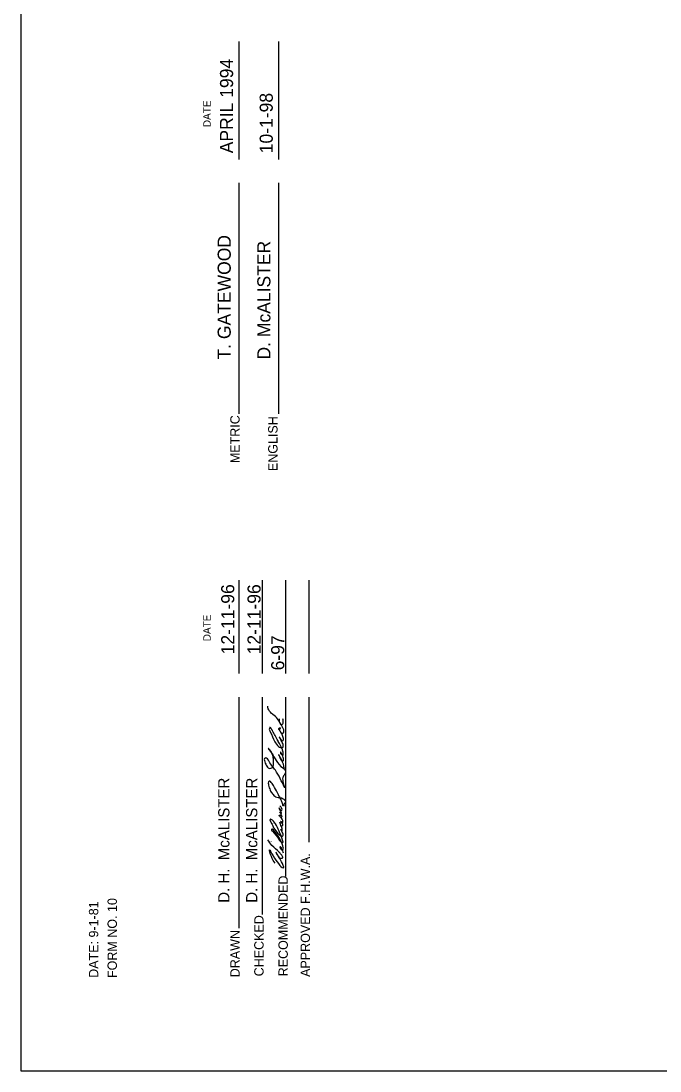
# Model space of a CAD drawing. Extents: x 1000 to 1036.3, y 1000 to 1022.
# Drawn here: x 1000 to 1006.83, y 1000 to 1011.23 of the extents above; entities that cross this region are included whole.
import ezdxf

# ---------------------------------------------------------------- set-up
doc = ezdxf.new("R2010")
doc.units = 0
doc.layers.add('Level 10', color=7, linetype='Continuous')
doc.layers.add('Level 15', color=7, linetype='Continuous')

msp = doc.modelspace()

# ---------------------------------------------------------------- linework, layer by layer
at = {"layer": 'Level 10'}
for p, q in [((1000, 1000), (1000, 1022)), ((1036, 1000), (1000, 1000))]:
    msp.add_line(p, q, dxfattribs=at)
at = {"layer": 'Level 15'}
for p, q in [((1002.331, 1009.744), (1002.331, 1011.005)), ((1002.755, 1009.744), (1002.755, 1011.005)), ((1002.331, 1007.024), (1002.331, 1009.494)), ((1002.755, 1007.024), (1002.755, 1009.494)), ((1002.331, 1004.248), (1002.331, 1005.248)), ((1002.581, 1004.248), (1002.581, 1005.248)), ((1002.831, 1004.248), (1002.831, 1005.248)), ((1003.081, 1004.248), (1003.081, 1005.248)), ((1002.331, 1001.528), (1002.331, 1003.998)), ((1002.581, 1001.673), (1002.581, 1003.998)), ((1002.831, 1002.081), (1002.831, 1003.998)), ((1003.081, 1002.448), (1003.081, 1003.998))]:
    msp.add_line(p, q, dxfattribs=at)
for points in [[(1002.814, 1003.24), (1002.784, 1003.329), (1002.754, 1003.382), (1002.767, 1003.351), (1002.784, 1003.321), (1002.802, 1003.315), (1002.802, 1003.351), (1002.781, 1003.399), (1002.772, 1003.413), (1002.775, 1003.396), (1002.788, 1003.38), (1002.801, 1003.378), (1002.803, 1003.396), (1002.794, 1003.438), (1002.75, 1003.524), (1002.746, 1003.532), (1002.69, 1003.636), (1002.674, 1003.662), (1002.665, 1003.67), (1002.655, 1003.661), (1002.663, 1003.627), (1002.713, 1003.52), (1002.752, 1003.47), (1002.772, 1003.457), (1002.787, 1003.455), (1002.801, 1003.462), (1002.801, 1003.489), (1002.782, 1003.533), (1002.761, 1003.571), (1002.782, 1003.537), (1002.801, 1003.532), (1002.805, 1003.542), (1002.795, 1003.587), (1002.778, 1003.621), (1002.757, 1003.652), (1002.758, 1003.667), (1002.772, 1003.667), (1002.764, 1003.654), (1002.77, 1003.629), (1002.776, 1003.618), (1002.798, 1003.61), (1002.81, 1003.626), (1002.805, 1003.656), (1002.776, 1003.71), (1002.693, 1003.811), (1002.688, 1003.814), (1002.649, 1003.861), (1002.639, 1003.883), (1002.638, 1003.9)], [(1002.814, 1003.24), (1002.784, 1003.329), (1002.754, 1003.382), (1002.767, 1003.351), (1002.784, 1003.321), (1002.802, 1003.315), (1002.802, 1003.351), (1002.781, 1003.399), (1002.772, 1003.413), (1002.775, 1003.396), (1002.788, 1003.38), (1002.801, 1003.378), (1002.803, 1003.396), (1002.794, 1003.438), (1002.75, 1003.524), (1002.746, 1003.532), (1002.69, 1003.636), (1002.674, 1003.662), (1002.665, 1003.67), (1002.655, 1003.661), (1002.663, 1003.627), (1002.713, 1003.52), (1002.752, 1003.47), (1002.772, 1003.457), (1002.787, 1003.455), (1002.801, 1003.462), (1002.801, 1003.489), (1002.782, 1003.533), (1002.761, 1003.571), (1002.782, 1003.537), (1002.801, 1003.532), (1002.805, 1003.542), (1002.795, 1003.587), (1002.778, 1003.621), (1002.757, 1003.652), (1002.758, 1003.667), (1002.772, 1003.667), (1002.764, 1003.654), (1002.77, 1003.629), (1002.776, 1003.618), (1002.798, 1003.61), (1002.81, 1003.626), (1002.805, 1003.656), (1002.776, 1003.71), (1002.693, 1003.811), (1002.688, 1003.814), (1002.649, 1003.861), (1002.639, 1003.883), (1002.638, 1003.9)], [(1002.76, 1003.765), (1002.769, 1003.712), (1002.781, 1003.702), (1002.793, 1003.703), (1002.802, 1003.719), (1002.799, 1003.766)], [(1002.76, 1003.765), (1002.769, 1003.712), (1002.781, 1003.702), (1002.793, 1003.703), (1002.802, 1003.719), (1002.799, 1003.766)], [(1002.816, 1003.03), (1002.77, 1003.128), (1002.719, 1003.215), (1002.652, 1003.308), (1002.613, 1003.347), (1002.604, 1003.342), (1002.603, 1003.319), (1002.622, 1003.269), (1002.636, 1003.247), (1002.65, 1003.237), (1002.672, 1003.236), (1002.687, 1003.245), (1002.7, 1003.296), (1002.699, 1003.336), (1002.687, 1003.385), (1002.685, 1003.391), (1002.668, 1003.423), (1002.642, 1003.448), (1002.655, 1003.431), (1002.715, 1003.339), (1002.779, 1003.257), (1002.828, 1003.198), (1002.818, 1003.171), (1002.799, 1003.138), (1002.803, 1003.08), (1002.816, 1003.028)], [(1002.816, 1003.03), (1002.77, 1003.128), (1002.719, 1003.215), (1002.652, 1003.308), (1002.613, 1003.347), (1002.604, 1003.342), (1002.603, 1003.319), (1002.622, 1003.269), (1002.636, 1003.247), (1002.65, 1003.237), (1002.672, 1003.236), (1002.687, 1003.245), (1002.7, 1003.296), (1002.699, 1003.336), (1002.687, 1003.385), (1002.685, 1003.391), (1002.668, 1003.423), (1002.642, 1003.448), (1002.655, 1003.431), (1002.715, 1003.339), (1002.779, 1003.257), (1002.828, 1003.198), (1002.818, 1003.171), (1002.799, 1003.138), (1002.803, 1003.08), (1002.816, 1003.028)], [(1002.802, 1002.83), (1002.793, 1002.869), (1002.776, 1002.906), (1002.73, 1002.994), (1002.684, 1003.074), (1002.651, 1003.099), (1002.643, 1003.078), (1002.647, 1003.055), (1002.663, 1003.002), (1002.688, 1002.964), (1002.722, 1002.932), (1002.775, 1002.921), (1002.81, 1002.905), (1002.826, 1002.871), (1002.819, 1002.862), (1002.814, 1002.858), (1002.808, 1002.83)], [(1002.802, 1002.83), (1002.793, 1002.869), (1002.776, 1002.906), (1002.73, 1002.994), (1002.684, 1003.074), (1002.651, 1003.099), (1002.643, 1003.078), (1002.647, 1003.055), (1002.663, 1003.002), (1002.688, 1002.964), (1002.722, 1002.932), (1002.775, 1002.921), (1002.81, 1002.905), (1002.826, 1002.871), (1002.819, 1002.862), (1002.814, 1002.858), (1002.808, 1002.83)], [(1002.807, 1002.327), (1002.787, 1002.378), (1002.774, 1002.396), (1002.769, 1002.398), (1002.794, 1002.364), (1002.803, 1002.37), (1002.803, 1002.389), (1002.777, 1002.462), (1002.729, 1002.539), (1002.686, 1002.584), (1002.681, 1002.586), (1002.679, 1002.577), (1002.688, 1002.563), (1002.756, 1002.477), (1002.781, 1002.448), (1002.799, 1002.443), (1002.793, 1002.477), (1002.791, 1002.483), (1002.759, 1002.564), (1002.719, 1002.644), (1002.673, 1002.69), (1002.666, 1002.691), (1002.661, 1002.685), (1002.667, 1002.666), (1002.712, 1002.581), (1002.76, 1002.525), (1002.786, 1002.51), (1002.795, 1002.511), (1002.799, 1002.515), (1002.792, 1002.553), (1002.777, 1002.583), (1002.778, 1002.579), (1002.787, 1002.567), (1002.792, 1002.581), (1002.777, 1002.626), (1002.765, 1002.66), (1002.786, 1002.618), (1002.796, 1002.623), (1002.791, 1002.652), (1002.783, 1002.663), (1002.775, 1002.668), (1002.792, 1002.651), (1002.798, 1002.677), (1002.763, 1002.726), (1002.76, 1002.735), (1002.769, 1002.736), (1002.791, 1002.713), (1002.782, 1002.741), (1002.78, 1002.746), (1002.765, 1002.768), (1002.785, 1002.752), (1002.775, 1002.777), (1002.759, 1002.813), (1002.772, 1002.789), (1002.785, 1002.785), (1002.791, 1002.794), (1002.782, 1002.819), (1002.765, 1002.835)], [(1002.807, 1002.327), (1002.787, 1002.378), (1002.774, 1002.396), (1002.769, 1002.398), (1002.794, 1002.364), (1002.803, 1002.37), (1002.803, 1002.389), (1002.777, 1002.462), (1002.729, 1002.539), (1002.686, 1002.584), (1002.681, 1002.586), (1002.679, 1002.577), (1002.688, 1002.563), (1002.756, 1002.477), (1002.781, 1002.448), (1002.799, 1002.443), (1002.793, 1002.477), (1002.791, 1002.483), (1002.759, 1002.564), (1002.719, 1002.644), (1002.673, 1002.69), (1002.666, 1002.691), (1002.661, 1002.685), (1002.667, 1002.666), (1002.712, 1002.581), (1002.76, 1002.525), (1002.786, 1002.51), (1002.795, 1002.511), (1002.799, 1002.515), (1002.792, 1002.553), (1002.777, 1002.583), (1002.778, 1002.579), (1002.787, 1002.567), (1002.792, 1002.581), (1002.777, 1002.626), (1002.765, 1002.66), (1002.786, 1002.618), (1002.796, 1002.623), (1002.791, 1002.652), (1002.783, 1002.663), (1002.775, 1002.668), (1002.792, 1002.651), (1002.798, 1002.677), (1002.763, 1002.726), (1002.76, 1002.735), (1002.769, 1002.736), (1002.791, 1002.713), (1002.782, 1002.741), (1002.78, 1002.746), (1002.765, 1002.768), (1002.785, 1002.752), (1002.775, 1002.777), (1002.759, 1002.813), (1002.772, 1002.789), (1002.785, 1002.785), (1002.791, 1002.794), (1002.782, 1002.819), (1002.765, 1002.835)], [(1002.716, 1002.221), (1002.676, 1002.292), (1002.656, 1002.366), (1002.695, 1002.299), (1002.751, 1002.22), (1002.792, 1002.177), (1002.81, 1002.174), (1002.804, 1002.198), (1002.766, 1002.27), (1002.723, 1002.34), (1002.749, 1002.296), (1002.783, 1002.275), (1002.797, 1002.279), (1002.787, 1002.307), (1002.763, 1002.335), (1002.759, 1002.34), (1002.682, 1002.41), (1002.637, 1002.473)], [(1002.716, 1002.221), (1002.676, 1002.292), (1002.656, 1002.366), (1002.695, 1002.299), (1002.751, 1002.22), (1002.792, 1002.177), (1002.81, 1002.174), (1002.804, 1002.198), (1002.766, 1002.27), (1002.723, 1002.34), (1002.749, 1002.296), (1002.783, 1002.275), (1002.797, 1002.279), (1002.787, 1002.307), (1002.763, 1002.335), (1002.759, 1002.34), (1002.682, 1002.41), (1002.637, 1002.473)]]:
    msp.add_spline(points, degree=3, dxfattribs=at)

# ---------------------------------------------------------------- texts
for s, height, rotation, p in [('APRIL 1994', 0.14, 90, (1002.267, 1009.811)), ('DATE', 0.08, 90, (1002.028, 1010.09)), ('10-1-98', 0.14, 90, (1002.691, 1009.811)), ('T. GATEWOOD', 0.14, 90, (1002.242, 1007.606)), ('D. McALISTER', 0.14, 90, (1002.666, 1007.606)), ('METRIC', 0.1, 90, (1002.337, 1006.498)), ('ENGLISH', 0.1, 90, (1002.742, 1006.413)), ('12-11-96', 0.14, 90, (1002.28, 1004.454)), ('12-11-96', 0.14, 90, (1002.561, 1004.454)), ('DATE', 0.08, 90, (1002.028, 1004.594)), ('6-97', 0.14, 90, (1002.814, 1004.283)), ('.', 0.0515, 269.9999, (1002.656, 1003.688)), ('.', 0.0515, 269.9999, (1002.656, 1003.688)), (' D. H.  McALISTER', 0.12, 90, (1002.228, 1001.754)), (' D. H.  McALISTER', 0.12, 90, (1002.526, 1001.754)), ('.', 0.0515, 269.9999, (1002.769, 1002.941)), ('.', 0.0515, 269.9999, (1002.769, 1002.941)), ('.', 0.0515, 269.9999, (1002.69, 1002.655)), ('.', 0.0515, 269.9999, (1002.69, 1002.655)), ('.', 0.0515, 269.9999, (1002.67, 1002.46)), ('.', 0.0515, 269.9999, (1002.67, 1002.46)), ('APPROVED F.H.W.A.', 0.1, 90, (1003.089, 1001.006)), ('RECOMMENDED', 0.1, 90, (1002.852, 1001.012)), ('FORM NO. 10', 0.1, 90, (1001.025, 1000.994)), ('DATE: 9-1-81', 0.1, 90, (1000.826, 1000.996)), ('CHECKED', 0.1, 90, (1002.593, 1001.012)), ('DRAWN', 0.1, 90, (1002.337, 1001.002))]:
    msp.add_text(s, height=height, rotation=rotation, dxfattribs=at).set_placement(p)

doc.saveas('drawing.dxf')
